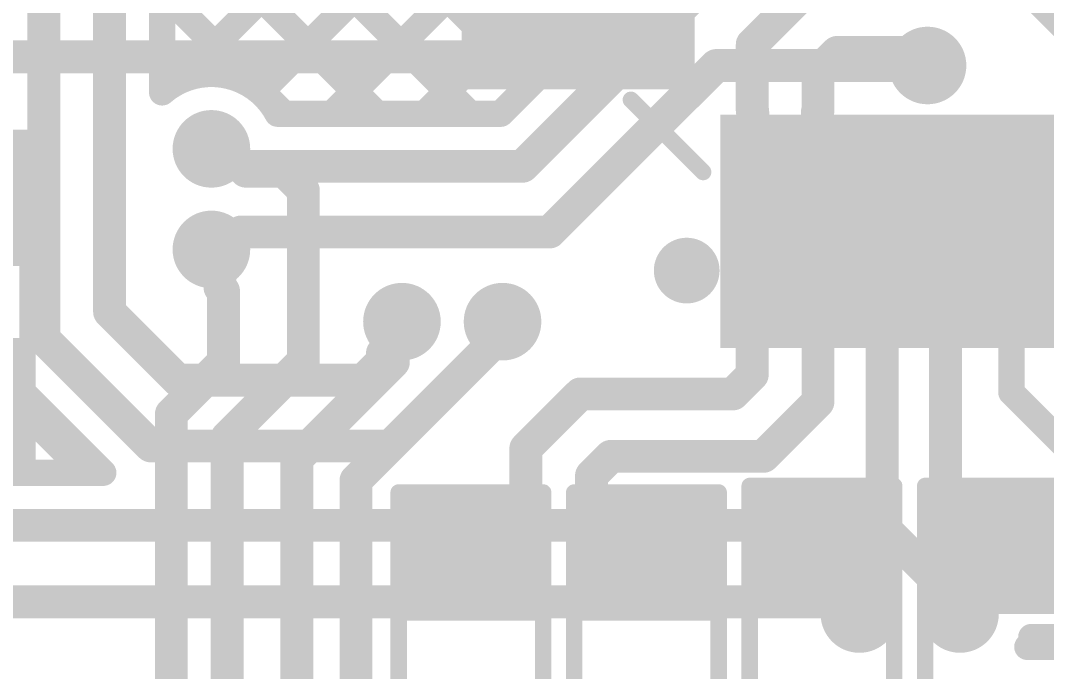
# Model space of a CAD drawing. Header units: millimetres. Extents: x -0.57 to 2.98, y -0.65 to 2.86.
# Drawn here: x 0.4279 to 0.7402, y 0.9395 to 1.1377 of the extents above; entities that cross this region are included whole.
import ezdxf

# ---------------------------------------------------------------- set-up
doc = ezdxf.new("R2010")
doc.units = ezdxf.units.MM
doc.header["$MEASUREMENT"] = 0
for name, color, linetype in [('BottomLayer', 5, 'Continuous'), ('BottomSolder', 6, 'Continuous'), ('Mechanical2', 216, 'Continuous'), ('TopLayer', 1, 'Continuous'), ('TopOverlay', 2, 'Continuous'), ('TopPaste', 8, 'Continuous'), ('TopSolder', 216, 'Continuous'), ('ViaHoleLayer', 16, 'Continuous')]:
    doc.layers.add(name, color=color, linetype=linetype)

# ---------------------------------------------------------------- blocks, each defined once
blk = doc.blocks.new('SOLDER_BRIDGE_81')
at = {"layer": 'TopLayer'}
for points in [[(-0.045, -0.0175), (-0.045, 0.0175), (-0.015, 0.0175), (-0.015, -0.0175)], [(0.015, -0.0175), (0.015, 0.0175), (0.045, 0.0175), (0.045, -0.0175)]]:
    blk.add_hatch(color=1, dxfattribs=at).paths.add_polyline_path(points)
at = {"layer": 'TopPaste'}
for points in [[(-0.045, -0.0175), (-0.045, 0.0175), (-0.015, 0.0175), (-0.015, -0.0175)], [(0.015, -0.0175), (0.015, 0.0175), (0.045, 0.0175), (0.045, -0.0175)]]:
    blk.add_hatch(color=8, dxfattribs=at).paths.add_polyline_path(points)
at = {"layer": 'TopSolder'}
for points in [[(-0.049, -0.0215), (-0.049, 0.0215), (-0.011, 0.0215), (-0.011, -0.0215)], [(0.011, -0.0215), (0.011, 0.0215), (0.049, 0.0215), (0.049, -0.0215)]]:
    blk.add_hatch(color=216, dxfattribs=at).paths.add_polyline_path(points)
at = {"layer": 'TopOverlay', "const_width": 0.005}
for points in [[(-0.05, 0.022), (-0.05, -0.022)], [(-0.05, 0.022), (0.05, 0.022)], [(0.05, 0.022), (0.05, -0.022)], [(-0.05, -0.022), (0.05, -0.022)]]:
    blk.add_lwpolyline(points, dxfattribs=at)
at = {"layer": 'TopOverlay', "const_width": 0.0025}
for points in [[(-0.05125, 0.022, 1), (-0.04875, 0.022, 1)], [(-0.05125, 0.022, 1), (-0.04875, 0.022, 1)], [(0.04875, 0.022, 1), (0.05125, 0.022, 1)], [(0.04875, 0.022, 1), (0.05125, 0.022, 1)], [(-0.05125, -0.022, 1), (-0.04875, -0.022, 1)], [(-0.05125, -0.022, 1), (-0.04875, -0.022, 1)], [(0.04875, -0.022, 1), (0.05125, -0.022, 1)], [(0.04875, -0.022, 1), (0.05125, -0.022, 1)]]:
    blk.add_lwpolyline(points, format="xyb", close=True, dxfattribs=at)
blk = doc.blocks.new('32TQFP_290')
at = {"layer": 'TopLayer'}
for points in [[(-0.0748, 0.09055), (-0.0748, 0.15354), (-0.06299, 0.15354), (-0.06299, 0.09055)], [(-0.15354, 0.0748), (-0.09055, 0.0748), (-0.09055, 0.06299), (-0.15354, 0.06299)], [(-0.15354, 0.05512), (-0.09055, 0.05512), (-0.09055, 0.04331), (-0.15354, 0.04331)], [(-0.15354, 0.03543), (-0.09055, 0.03543), (-0.09055, 0.02362), (-0.15354, 0.02362)], [(-0.15354, 0.01575), (-0.09055, 0.01575), (-0.09055, 0.00394), (-0.15354, 0.00394)], [(-0.15354, -0.00394), (-0.09055, -0.00394), (-0.09055, -0.01575), (-0.15354, -0.01575)]]:
    blk.add_hatch(color=1, dxfattribs=at).paths.add_polyline_path(points)
at = {"layer": 'TopPaste'}
for points in [[(-0.0748, 0.09055), (-0.0748, 0.15354), (-0.06299, 0.15354), (-0.06299, 0.09055)], [(-0.15354, 0.0748), (-0.09055, 0.0748), (-0.09055, 0.06299), (-0.15354, 0.06299)], [(-0.15354, 0.05512), (-0.09055, 0.05512), (-0.09055, 0.04331), (-0.15354, 0.04331)], [(-0.15354, 0.03543), (-0.09055, 0.03543), (-0.09055, 0.02362), (-0.15354, 0.02362)], [(-0.15354, 0.01575), (-0.09055, 0.01575), (-0.09055, 0.00394), (-0.15354, 0.00394)], [(-0.15354, -0.00394), (-0.09055, -0.00394), (-0.09055, -0.01575), (-0.15354, -0.01575)]]:
    blk.add_hatch(color=8, dxfattribs=at).paths.add_polyline_path(points)
at = {"layer": 'TopSolder'}
for points in [[(-0.0788, 0.08655), (-0.0788, 0.15754), (-0.05899, 0.15754), (-0.05899, 0.08655)], [(-0.05912, 0.08655), (-0.05912, 0.15754), (-0.03931, 0.15754), (-0.03931, 0.08655)], [(-0.15754, 0.0788), (-0.08655, 0.0788), (-0.08655, 0.05899), (-0.15754, 0.05899)], [(-0.15754, 0.05912), (-0.08655, 0.05912), (-0.08655, 0.03931), (-0.15754, 0.03931)], [(-0.15754, 0.03943), (-0.08655, 0.03943), (-0.08655, 0.01962), (-0.15754, 0.01962)], [(-0.15754, 0.01975), (-0.08655, 0.01975), (-0.08655, -0.00006), (-0.15754, -0.00006)], [(-0.15754, 0.00006), (-0.08655, 0.00006), (-0.08655, -0.01975), (-0.15754, -0.01975)], [(-0.15754, -0.01962), (-0.08655, -0.01962), (-0.08655, -0.03943), (-0.15754, -0.03943)]]:
    blk.add_hatch(color=216, dxfattribs=at).paths.add_polyline_path(points)
at = {"layer": 'TopOverlay', "const_width": 0.005}
blk.add_lwpolyline([(-0.082, 0.106), (-0.104, 0.084)], dxfattribs=at)
at = {"layer": 'TopOverlay'}
for points, const_width in [([(-0.08325, 0.106, 1), (-0.08075, 0.106, 1)], 0.0025), ([(-0.129, 0.089, 1), (-0.139, 0.089, 1)], 0.01), ([(-0.1415, 0.089, 1), (-0.1365, 0.089, 1)], 0.005), ([(-0.1315, 0.089, 1), (-0.1265, 0.089, 1)], 0.005), ([(-0.10525, 0.084, 1), (-0.10275, 0.084, 1)], 0.0025)]:
    blk.add_lwpolyline(points, format="xyb", close=True, dxfattribs=dict(at, const_width=const_width))
blk = doc.blocks.new('SOLDER_BRIDGE_320')
at = {"layer": 'TopLayer'}
for points in [[(-0.045, -0.0175), (-0.045, 0.0175), (-0.015, 0.0175), (-0.015, -0.0175)], [(0.015, -0.0175), (0.015, 0.0175), (0.045, 0.0175), (0.045, -0.0175)]]:
    blk.add_hatch(color=1, dxfattribs=at).paths.add_polyline_path(points)
at = {"layer": 'TopPaste'}
for points in [[(-0.045, -0.0175), (-0.045, 0.0175), (-0.015, 0.0175), (-0.015, -0.0175)], [(0.015, -0.0175), (0.015, 0.0175), (0.045, 0.0175), (0.045, -0.0175)]]:
    blk.add_hatch(color=8, dxfattribs=at).paths.add_polyline_path(points)
at = {"layer": 'TopSolder'}
for points in [[(-0.049, -0.0215), (-0.049, 0.0215), (-0.011, 0.0215), (-0.011, -0.0215)], [(0.011, -0.0215), (0.011, 0.0215), (0.049, 0.0215), (0.049, -0.0215)]]:
    blk.add_hatch(color=216, dxfattribs=at).paths.add_polyline_path(points)
at = {"layer": 'TopOverlay', "const_width": 0.005}
for points in [[(-0.05, 0.022), (-0.05, -0.022)], [(-0.05, 0.022), (0.05, 0.022)], [(0.05, 0.022), (0.05, -0.022)], [(-0.05, -0.022), (0.05, -0.022)]]:
    blk.add_lwpolyline(points, dxfattribs=at)
at = {"layer": 'TopOverlay', "const_width": 0.0025}
for points in [[(-0.05125, 0.022, 1), (-0.04875, 0.022, 1)], [(-0.05125, 0.022, 1), (-0.04875, 0.022, 1)], [(0.04875, 0.022, 1), (0.05125, 0.022, 1)], [(0.04875, 0.022, 1), (0.05125, 0.022, 1)], [(-0.05125, -0.022, 1), (-0.04875, -0.022, 1)], [(-0.05125, -0.022, 1), (-0.04875, -0.022, 1)], [(0.04875, -0.022, 1), (0.05125, -0.022, 1)], [(0.04875, -0.022, 1), (0.05125, -0.022, 1)]]:
    blk.add_lwpolyline(points, format="xyb", close=True, dxfattribs=at)
at = {"layer": 'TopOverlay'}
blk.add_text('SB13', height=0.035, dxfattribs=at).set_placement((-0.13262, -0.02331))
blk = doc.blocks.new('SOLDER_BRIDGE_321')
at = {"layer": 'TopLayer'}
for points in [[(-0.045, -0.0175), (-0.045, 0.0175), (-0.015, 0.0175), (-0.015, -0.0175)], [(0.015, -0.0175), (0.015, 0.0175), (0.045, 0.0175), (0.045, -0.0175)]]:
    blk.add_hatch(color=1, dxfattribs=at).paths.add_polyline_path(points)
at = {"layer": 'TopPaste'}
for points in [[(-0.045, -0.0175), (-0.045, 0.0175), (-0.015, 0.0175), (-0.015, -0.0175)], [(0.015, -0.0175), (0.015, 0.0175), (0.045, 0.0175), (0.045, -0.0175)]]:
    blk.add_hatch(color=8, dxfattribs=at).paths.add_polyline_path(points)
at = {"layer": 'TopSolder'}
for points in [[(-0.049, -0.0215), (-0.049, 0.0215), (-0.011, 0.0215), (-0.011, -0.0215)], [(0.011, -0.0215), (0.011, 0.0215), (0.049, 0.0215), (0.049, -0.0215)]]:
    blk.add_hatch(color=216, dxfattribs=at).paths.add_polyline_path(points)
at = {"layer": 'TopOverlay', "const_width": 0.005}
for points in [[(-0.05, 0.022), (0.05, 0.022)], [(-0.05, 0.022), (-0.05, -0.022)], [(0.05, 0.022), (0.05, -0.022)], [(-0.05, -0.022), (0.05, -0.022)]]:
    blk.add_lwpolyline(points, dxfattribs=at)
at = {"layer": 'TopOverlay', "const_width": 0.0025}
for points in [[(-0.05125, 0.022, 1), (-0.04875, 0.022, 1)], [(-0.05125, 0.022, 1), (-0.04875, 0.022, 1)], [(0.04875, 0.022, 1), (0.05125, 0.022, 1)], [(0.04875, 0.022, 1), (0.05125, 0.022, 1)], [(-0.05125, -0.022, 1), (-0.04875, -0.022, 1)], [(-0.05125, -0.022, 1), (-0.04875, -0.022, 1)], [(0.04875, -0.022, 1), (0.05125, -0.022, 1)], [(0.04875, -0.022, 1), (0.05125, -0.022, 1)]]:
    blk.add_lwpolyline(points, format="xyb", close=True, dxfattribs=at)
at = {"layer": 'TopOverlay'}
blk.add_text('SB12', height=0.035, dxfattribs=at).set_placement((-0.13262, -0.02373))
blk = doc.blocks.new('SOLDER_BRIDGE_322')
at = {"layer": 'TopLayer'}
for points in [[(-0.045, -0.0175), (-0.045, 0.0175), (-0.015, 0.0175), (-0.015, -0.0175)], [(0.015, -0.0175), (0.015, 0.0175), (0.045, 0.0175), (0.045, -0.0175)]]:
    blk.add_hatch(color=1, dxfattribs=at).paths.add_polyline_path(points)
at = {"layer": 'TopPaste'}
for points in [[(-0.045, -0.0175), (-0.045, 0.0175), (-0.015, 0.0175), (-0.015, -0.0175)], [(0.015, -0.0175), (0.015, 0.0175), (0.045, 0.0175), (0.045, -0.0175)]]:
    blk.add_hatch(color=8, dxfattribs=at).paths.add_polyline_path(points)
at = {"layer": 'TopSolder'}
for points in [[(-0.049, -0.0215), (-0.049, 0.0215), (-0.011, 0.0215), (-0.011, -0.0215)], [(0.011, -0.0215), (0.011, 0.0215), (0.049, 0.0215), (0.049, -0.0215)]]:
    blk.add_hatch(color=216, dxfattribs=at).paths.add_polyline_path(points)
at = {"layer": 'TopOverlay', "const_width": 0.005}
for points in [[(-0.05, 0.022), (-0.05, -0.022)], [(-0.05, 0.022), (0.05, 0.022)], [(0.05, 0.022), (0.05, -0.022)], [(-0.05, -0.022), (0.05, -0.022)]]:
    blk.add_lwpolyline(points, dxfattribs=at)
at = {"layer": 'TopOverlay', "const_width": 0.0025}
for points in [[(-0.05125, 0.022, 1), (-0.04875, 0.022, 1)], [(-0.05125, 0.022, 1), (-0.04875, 0.022, 1)], [(0.04875, 0.022, 1), (0.05125, 0.022, 1)], [(0.04875, 0.022, 1), (0.05125, 0.022, 1)], [(-0.05125, -0.022, 1), (-0.04875, -0.022, 1)], [(-0.05125, -0.022, 1), (-0.04875, -0.022, 1)], [(0.04875, -0.022, 1), (0.05125, -0.022, 1)], [(0.04875, -0.022, 1), (0.05125, -0.022, 1)]]:
    blk.add_lwpolyline(points, format="xyb", close=True, dxfattribs=at)
at = {"layer": 'TopOverlay'}
blk.add_text('SB11', height=0.035, dxfattribs=at).set_placement((-0.13062, -0.02416))
blk = doc.blocks.new('SOLDER_BRIDGE_323')
at = {"layer": 'TopLayer'}
for points in [[(-0.045, -0.0175), (-0.045, 0.0175), (-0.015, 0.0175), (-0.015, -0.0175)], [(0.015, -0.0175), (0.015, 0.0175), (0.045, 0.0175), (0.045, -0.0175)]]:
    blk.add_hatch(color=1, dxfattribs=at).paths.add_polyline_path(points)
at = {"layer": 'TopPaste'}
for points in [[(-0.045, -0.0175), (-0.045, 0.0175), (-0.015, 0.0175), (-0.015, -0.0175)], [(0.015, -0.0175), (0.015, 0.0175), (0.045, 0.0175), (0.045, -0.0175)]]:
    blk.add_hatch(color=8, dxfattribs=at).paths.add_polyline_path(points)
at = {"layer": 'TopSolder'}
for points in [[(-0.049, -0.0215), (-0.049, 0.0215), (-0.011, 0.0215), (-0.011, -0.0215)], [(0.011, -0.0215), (0.011, 0.0215), (0.049, 0.0215), (0.049, -0.0215)]]:
    blk.add_hatch(color=216, dxfattribs=at).paths.add_polyline_path(points)
at = {"layer": 'TopOverlay', "const_width": 0.005}
for points in [[(-0.05, 0.022), (0.05, 0.022)], [(-0.05, 0.022), (-0.05, -0.022)], [(0.05, 0.022), (0.05, -0.022)], [(-0.05, -0.022), (0.05, -0.022)]]:
    blk.add_lwpolyline(points, dxfattribs=at)
at = {"layer": 'TopOverlay', "const_width": 0.0025}
for points in [[(-0.05125, 0.022, 1), (-0.04875, 0.022, 1)], [(-0.05125, 0.022, 1), (-0.04875, 0.022, 1)], [(0.04875, 0.022, 1), (0.05125, 0.022, 1)], [(0.04875, 0.022, 1), (0.05125, 0.022, 1)], [(-0.05125, -0.022, 1), (-0.04875, -0.022, 1)], [(-0.05125, -0.022, 1), (-0.04875, -0.022, 1)], [(0.04875, -0.022, 1), (0.05125, -0.022, 1)], [(0.04875, -0.022, 1), (0.05125, -0.022, 1)]]:
    blk.add_lwpolyline(points, format="xyb", close=True, dxfattribs=at)
at = {"layer": 'TopOverlay'}
blk.add_text('SB10', height=0.035, dxfattribs=at).set_placement((-0.13062, -0.02359))

msp = doc.modelspace()

# ---------------------------------------------------------------- hatches: boundary and pattern name
at = {"layer": 'BottomLayer'}
h = msp.add_hatch(color=5, dxfattribs=at)
edge = h.paths.add_edge_path()
edge.add_arc((0.704, 1.124), 0.01181, 0, 360)
h = msp.add_hatch(color=5, dxfattribs=at)
edge = h.paths.add_edge_path()
edge.add_arc((0.486, 1.09862), 0.01181, 0, 360)
h = msp.add_hatch(color=5, dxfattribs=at)
edge = h.paths.add_edge_path()
edge.add_arc((0.486, 1.068), 0.01181, 0, 360)
h = msp.add_hatch(color=5, dxfattribs=at)
edge = h.paths.add_edge_path()
edge.add_arc((0.544, 1.046), 0.01181, 0, 360)
h = msp.add_hatch(color=5, dxfattribs=at)
edge = h.paths.add_edge_path()
edge.add_arc((0.57462, 1.046), 0.01181, 0, 360)
h = msp.add_hatch(color=5, dxfattribs=at)
edge = h.paths.add_edge_path()
edge.add_arc((0.68326, 0.957), 0.01181, 0, 360)
h = msp.add_hatch(color=5, dxfattribs=at)
edge = h.paths.add_edge_path()
edge.add_arc((0.71388, 0.957), 0.01181, 0, 360)
at = {"layer": 'BottomSolder'}
h = msp.add_hatch(color=6, dxfattribs=at)
edge = h.paths.add_edge_path()
edge.add_arc((0.704, 1.124), 0.00791, 0, 360)
h = msp.add_hatch(color=6, dxfattribs=at)
edge = h.paths.add_edge_path()
edge.add_arc((0.486, 1.09862), 0.00791, 0, 360)
h = msp.add_hatch(color=6, dxfattribs=at)
edge = h.paths.add_edge_path()
edge.add_arc((0.486, 1.068), 0.00791, 0, 360)
h = msp.add_hatch(color=6, dxfattribs=at)
edge = h.paths.add_edge_path()
edge.add_arc((0.544, 1.046), 0.00791, 0, 360)
h = msp.add_hatch(color=6, dxfattribs=at)
edge = h.paths.add_edge_path()
edge.add_arc((0.57462, 1.046), 0.00791, 0, 360)
h = msp.add_hatch(color=6, dxfattribs=at)
edge = h.paths.add_edge_path()
edge.add_arc((0.68326, 0.957), 0.00791, 0, 360)
h = msp.add_hatch(color=6, dxfattribs=at)
edge = h.paths.add_edge_path()
edge.add_arc((0.71388, 0.957), 0.00791, 0, 360)
at = {"layer": 'TopLayer'}
h = msp.add_hatch(color=1, dxfattribs=at)
edge = h.paths.add_edge_path()
edge.add_arc((0.704, 1.124), 0.01181, 0, 360)
h = msp.add_hatch(color=1, dxfattribs=at)
edge = h.paths.add_edge_path()
edge.add_arc((0.486, 1.09862), 0.01181, 0, 360)
h = msp.add_hatch(color=1, dxfattribs=at)
edge = h.paths.add_edge_path()
edge.add_arc((0.486, 1.068), 0.01181, 0, 360)
h = msp.add_hatch(color=1, dxfattribs=at)
edge = h.paths.add_edge_path()
edge.add_arc((0.544, 1.046), 0.01181, 0, 360)
h = msp.add_hatch(color=1, dxfattribs=at)
edge = h.paths.add_edge_path()
edge.add_arc((0.57462, 1.046), 0.01181, 0, 360)
h = msp.add_hatch(color=1, dxfattribs=at)
edge = h.paths.add_edge_path()
edge.add_arc((0.68326, 0.957), 0.01181, 0, 360)
h = msp.add_hatch(color=1, dxfattribs=at)
edge = h.paths.add_edge_path()
edge.add_arc((0.71388, 0.957), 0.01181, 0, 360)
at = {"layer": 'TopSolder'}
h = msp.add_hatch(color=216, dxfattribs=at)
edge = h.paths.add_edge_path()
edge.add_arc((0.704, 1.124), 0.00791, 0, 360)
h = msp.add_hatch(color=216, dxfattribs=at)
edge = h.paths.add_edge_path()
edge.add_arc((0.486, 1.09862), 0.00791, 0, 360)
h = msp.add_hatch(color=216, dxfattribs=at)
edge = h.paths.add_edge_path()
edge.add_arc((0.486, 1.068), 0.00791, 0, 360)
h = msp.add_hatch(color=216, dxfattribs=at)
edge = h.paths.add_edge_path()
edge.add_arc((0.544, 1.046), 0.00791, 0, 360)
h = msp.add_hatch(color=216, dxfattribs=at)
edge = h.paths.add_edge_path()
edge.add_arc((0.57462, 1.046), 0.00791, 0, 360)
h = msp.add_hatch(color=216, dxfattribs=at)
edge = h.paths.add_edge_path()
edge.add_arc((0.68326, 0.957), 0.00791, 0, 360)
h = msp.add_hatch(color=216, dxfattribs=at)
edge = h.paths.add_edge_path()
edge.add_arc((0.71388, 0.957), 0.00791, 0, 360)
at = {"layer": 'ViaHoleLayer'}
h = msp.add_hatch(color=16, dxfattribs=at)
edge = h.paths.add_edge_path()
edge.add_arc((0.704, 1.124), 0.00591, 0, 360)
h = msp.add_hatch(color=16, dxfattribs=at)
edge = h.paths.add_edge_path()
edge.add_arc((0.486, 1.09862), 0.00591, 0, 360)
h = msp.add_hatch(color=16, dxfattribs=at)
edge = h.paths.add_edge_path()
edge.add_arc((0.486, 1.068), 0.00591, 0, 360)
h = msp.add_hatch(color=16, dxfattribs=at)
edge = h.paths.add_edge_path()
edge.add_arc((0.544, 1.046), 0.00591, 0, 360)
h = msp.add_hatch(color=16, dxfattribs=at)
edge = h.paths.add_edge_path()
edge.add_arc((0.57462, 1.046), 0.00591, 0, 360)
h = msp.add_hatch(color=16, dxfattribs=at)
edge = h.paths.add_edge_path()
edge.add_arc((0.68326, 0.957), 0.00591, 0, 360)
h = msp.add_hatch(color=16, dxfattribs=at)
edge = h.paths.add_edge_path()
edge.add_arc((0.71388, 0.957), 0.00591, 0, 360)

# ---------------------------------------------------------------- linework, layer by layer
at = {"layer": 'BottomLayer'}
for points, const_width in [([(0.66238, 1.22016), (0.83054, 1.052)], 0.01), ([(0.47582, 1.11904), (0.56094, 1.20416)], 0.008), ([(0.50093, 1.11586), (0.58923, 1.20416)], 0.008), ([(0.52267, 1.10931), (0.61751, 1.20416)], 0.008), ([(0.5264, 1.20416), (0.59767, 1.13289)], 0.008), ([(0.55095, 1.10931), (0.6458, 1.20416)], 0.008), ([(0.5029, 1.19938), (0.58353, 1.11875)], 0.008), ([(0.47857, 1.19542), (0.56468, 1.10931)], 0.008), ([(0.455, 1.049), (0.455, 1.17728)], 0.01), ([(0.471, 1.11581), (0.471, 1.17728)], 0.008), ([(0.471, 1.17471), (0.5364, 1.10931)], 0.008), ([(0.435, 1.04072), (0.435, 1.169)], 0.01), ([(0.57409, 1.10931), (0.63108, 1.1663)], 0.008), ([(0.58072, 1.09331), (0.6424, 1.155)], 0.01), ([(0.471, 1.14642), (0.50811, 1.10931)], 0.008), ([(0.31124, 1.13647), (0.44772, 1)], 0.008), ([(0.589, 1.07331), (0.63969, 1.124)], 0.01), ([(0.63969, 1.124), (0.704, 1.124)], 0.01), ([(0.50615, 1.10931), (0.57409, 1.10931)], 0.008), ([(0.486, 1.09862), (0.48969, 1.09862)], 0.01), ([(0.48969, 1.09862), (0.495, 1.09331)], 0.01), ([(0.495, 1.09331), (0.58072, 1.09331)], 0.01), ([(0.48969, 1.068), (0.495, 1.07331)], 0.01), ([(0.495, 1.07331), (0.589, 1.07331)], 0.01), ([(0.486, 1.068), (0.48969, 1.068)], 0.01), ([(0.455, 1.049), (0.47583, 1.02817)], 0.01), ([(0.544, 1.04231), (0.544, 1.046)], 0.01), ([(0.57462, 1.04231), (0.57462, 1.046)], 0.01), ([(0.53805, 1.03637), (0.544, 1.04231)], 0.01), ([(0.54048, 1.00817), (0.57462, 1.04231)], 0.01), ([(0.435, 1.04072), (0.46754, 1.00817)], 0.01), ([(0.53805, 1.03403), (0.53805, 1.03637)], 0.01), ([(0.5322, 1.02817), (0.53805, 1.03403)], 0.01), ([(0.4237, 1.02939), (0.45309, 1)], 0.008), ([(0.47583, 1.02817), (0.5322, 1.02817)], 0.01), ([(0.41335, 1), (0.43322, 1.01987)], 0.008), ([(0.46754, 1.00817), (0.54048, 1.00817)], 0.01), ([(0.44164, 1), (0.44736, 1.00572)], 0.008), ([(0.19072, 1), (0.45309, 1)], 0.008), ([(0.19072, 0.984), (0.68993, 0.984)], 0.01), ([(0.68993, 0.984), (0.71388, 0.96005)], 0.01), ([(0.19569, 0.96069), (0.67957, 0.96069)], 0.01), ([(0.67957, 0.96069), (0.68326, 0.957)], 0.01), ([(0.71388, 0.957), (0.71388, 0.96005)], 0.01)]:
    msp.add_lwpolyline(points, dxfattribs=dict(at, const_width=const_width))
for points, const_width in [([(0.59567, 1.13289, 1), (0.59967, 1.13289, 1)], 0.004), ([(0.63719, 1.124, 1), (0.64219, 1.124, 1)], 0.005), ([(0.63719, 1.124, 1), (0.64219, 1.124, 1)], 0.005), ([(0.7015, 1.124, 1), (0.7065, 1.124, 1)], 0.005), ([(0.47382, 1.11904, 1), (0.47782, 1.11904, 1)], 0.004), ([(0.58153, 1.11875, 1), (0.58553, 1.11875, 1)], 0.004), ([(0.469, 1.11581, 1), (0.473, 1.11581, 1)], 0.004), ([(0.469, 1.11581, 1), (0.473, 1.11581, 1)], 0.004), ([(0.49893, 1.11586, 1), (0.50293, 1.11586, 1)], 0.004), ([(0.50415, 1.10931, 1), (0.50815, 1.10931, 1)], 0.004), ([(0.50415, 1.10931, 1), (0.50815, 1.10931, 1)], 0.004), ([(0.50611, 1.10931, 1), (0.51011, 1.10931, 1)], 0.004), ([(0.52067, 1.10931, 1), (0.52467, 1.10931, 1)], 0.004), ([(0.5344, 1.10931, 1), (0.5384, 1.10931, 1)], 0.004), ([(0.54895, 1.10931, 1), (0.55295, 1.10931, 1)], 0.004), ([(0.56268, 1.10931, 1), (0.56668, 1.10931, 1)], 0.004), ([(0.57209, 1.10931, 1), (0.57609, 1.10931, 1)], 0.004), ([(0.57209, 1.10931, 1), (0.57609, 1.10931, 1)], 0.004), ([(0.4835, 1.09862, 1), (0.4885, 1.09862, 1)], 0.005), ([(0.48719, 1.09862, 1), (0.49219, 1.09862, 1)], 0.005), ([(0.48719, 1.09862, 1), (0.49219, 1.09862, 1)], 0.005), ([(0.4925, 1.09331, 1), (0.4975, 1.09331, 1)], 0.005), ([(0.4925, 1.09331, 1), (0.4975, 1.09331, 1)], 0.005), ([(0.57822, 1.09331, 1), (0.58322, 1.09331, 1)], 0.005), ([(0.57822, 1.09331, 1), (0.58322, 1.09331, 1)], 0.005), ([(0.4925, 1.07331, 1), (0.4975, 1.07331, 1)], 0.005), ([(0.4925, 1.07331, 1), (0.4975, 1.07331, 1)], 0.005), ([(0.5865, 1.07331, 1), (0.5915, 1.07331, 1)], 0.005), ([(0.5865, 1.07331, 1), (0.5915, 1.07331, 1)], 0.005), ([(0.4835, 1.068, 1), (0.4885, 1.068, 1)], 0.005), ([(0.48719, 1.068, 1), (0.49219, 1.068, 1)], 0.005), ([(0.48719, 1.068, 1), (0.49219, 1.068, 1)], 0.005), ([(0.4525, 1.049, 1), (0.4575, 1.049, 1)], 0.005), ([(0.4525, 1.049, 1), (0.4575, 1.049, 1)], 0.005), ([(0.5415, 1.046, 1), (0.5465, 1.046, 1)], 0.005), ([(0.57212, 1.046, 1), (0.57712, 1.046, 1)], 0.005), ([(0.5415, 1.04231, 1), (0.5465, 1.04231, 1)], 0.005), ([(0.5415, 1.04231, 1), (0.5465, 1.04231, 1)], 0.005), ([(0.57212, 1.04231, 1), (0.57712, 1.04231, 1)], 0.005), ([(0.57212, 1.04231, 1), (0.57712, 1.04231, 1)], 0.005), ([(0.4325, 1.04072, 1), (0.4375, 1.04072, 1)], 0.005), ([(0.4325, 1.04072, 1), (0.4375, 1.04072, 1)], 0.005), ([(0.53555, 1.03637, 1), (0.54055, 1.03637, 1)], 0.005), ([(0.53555, 1.03637, 1), (0.54055, 1.03637, 1)], 0.005), ([(0.53555, 1.03403, 1), (0.54055, 1.03403, 1)], 0.005), ([(0.53555, 1.03403, 1), (0.54055, 1.03403, 1)], 0.005), ([(0.47333, 1.02817, 1), (0.47833, 1.02817, 1)], 0.005), ([(0.47333, 1.02817, 1), (0.47833, 1.02817, 1)], 0.005), ([(0.5297, 1.02817, 1), (0.5347, 1.02817, 1)], 0.005), ([(0.5297, 1.02817, 1), (0.5347, 1.02817, 1)], 0.005), ([(0.43122, 1.01987, 1), (0.43522, 1.01987, 1)], 0.004), ([(0.46504, 1.00817, 1), (0.47004, 1.00817, 1)], 0.005), ([(0.46504, 1.00817, 1), (0.47004, 1.00817, 1)], 0.005), ([(0.53798, 1.00817, 1), (0.54298, 1.00817, 1)], 0.005), ([(0.53798, 1.00817, 1), (0.54298, 1.00817, 1)], 0.005), ([(0.44536, 1.00572, 1), (0.44936, 1.00572, 1)], 0.004), ([(0.43964, 1, 1), (0.44364, 1, 1)], 0.004), ([(0.44572, 1, 1), (0.44972, 1, 1)], 0.004), ([(0.45109, 1, 1), (0.45509, 1, 1)], 0.004), ([(0.45109, 1, 1), (0.45509, 1, 1)], 0.004), ([(0.68743, 0.984, 1), (0.69243, 0.984, 1)], 0.005), ([(0.68743, 0.984, 1), (0.69243, 0.984, 1)], 0.005), ([(0.67707, 0.96069, 1), (0.68207, 0.96069, 1)], 0.005), ([(0.67707, 0.96069, 1), (0.68207, 0.96069, 1)], 0.005), ([(0.68076, 0.957, 1), (0.68576, 0.957, 1)], 0.005), ([(0.71138, 0.96005, 1), (0.71638, 0.96005, 1)], 0.005), ([(0.71138, 0.96005, 1), (0.71638, 0.96005, 1)], 0.005), ([(0.71138, 0.957, 1), (0.71638, 0.957, 1)], 0.005)]:
    msp.add_lwpolyline(points, format="xyb", close=True, dxfattribs=dict(at, const_width=const_width))
at = {"layer": 'BottomLayer', "const_width": 0.008}
msp.add_lwpolyline([(0.471, 1.11581, -0.48327), (0.50615, 1.10931)], format="xyb", dxfattribs=at)
at = {"layer": 'Mechanical2', "const_width": 0.01}
msp.add_lwpolyline([(1.75783, 2.80917, -6.230382), (0.64896, 2.81029)], format="xyb", dxfattribs=at)
at = {"layer": 'TopLayer'}
for points, const_width in [([(0.65064, 1.13043), (0.66821, 1.148)], 0.01), ([(0.65064, 1.11017), (0.65064, 1.13043)], 0.01), ([(0.41642, 1.12666), (0.59764, 1.12666)], 0.01), ([(0.67064, 1.12214), (0.67649, 1.128)], 0.01), ([(0.67649, 1.128), (0.69631, 1.128)], 0.01), ([(0.69631, 1.128), (0.70031, 1.124)], 0.01), ([(0.70031, 1.124), (0.704, 1.124)], 0.01), ([(0.67064, 1.11017), (0.67064, 1.12214)], 0.01), ([(0.65064, 1.11017), (0.65079, 1.11001)], 0.01), ([(0.65079, 1.07352), (0.65079, 1.11001)], 0.01), ([(0.67048, 1.11001), (0.67064, 1.11017)], 0.01), ([(0.67048, 1.07352), (0.67048, 1.11001)], 0.01), ([(0.486, 1.09862), (0.48969, 1.09862)], 0.01), ([(0.48969, 1.09862), (0.4965, 1.09181)], 0.01), ([(0.4965, 1.09181), (0.50814, 1.09181)], 0.01), ([(0.50814, 1.09181), (0.51399, 1.08595)], 0.01), ([(0.51399, 1.03404), (0.51399, 1.08595)], 0.01), ([(0.65064, 1.07336), (0.65079, 1.07352)], 0.01), ([(0.65064, 1.02986), (0.65064, 1.07336)], 0.01), ([(0.67048, 1.07352), (0.67064, 1.07336)], 0.01), ([(0.67064, 1.02157), (0.67064, 1.07336)], 0.01), ([(0.69016, 0.99181), (0.69016, 1.07352)], 0.01), ([(0.70948, 1.07314), (0.70985, 1.07352)], 0.01), ([(0.70948, 0.98931), (0.70948, 1.07314)], 0.01), ([(0.72953, 1.02447), (0.72953, 1.07352)], 0.008), ([(0.486, 1.068), (0.48861, 1.06539)], 0.01), ([(0.48861, 1.05641), (0.48861, 1.06539)], 0.01), ([(0.48861, 1.05641), (0.48969, 1.05533)], 0.01), ([(0.48969, 1.03377), (0.48969, 1.05533)], 0.01), ([(0.57462, 1.04231), (0.57462, 1.046)], 0.01), ([(0.53, 0.99769), (0.57462, 1.04231)], 0.01), ([(0.47381, 1.01789), (0.48969, 1.03377)], 0.01), ([(0.49081, 1.01085), (0.51399, 1.03404)], 0.01), ([(0.512, 1.00428), (0.54139, 1.03368)], 0.01), ([(0.64478, 1.024), (0.65064, 1.02986)], 0.01), ([(0.58171, 1.00743), (0.59829, 1.024)], 0.01), ([(0.59829, 1.024), (0.64478, 1.024)], 0.01), ([(0.72953, 1.02447), (0.779, 0.975)], 0.008), ([(0.65406, 1.005), (0.67064, 1.02157)], 0.01), ([(0.47381, 0.7175), (0.47381, 1.01789)], 0.01), ([(0.49081, 0.7175), (0.49081, 1.01085)], 0.01), ([(0.58171, 0.98821), (0.58171, 1.00743)], 0.01), ([(0.512, 0.824), (0.512, 1.00428)], 0.01), ([(0.60171, 0.99914), (0.60757, 1.005)], 0.01), ([(0.60757, 1.005), (0.65406, 1.005)], 0.01), ([(0.53, 0.83428), (0.53, 0.99769)], 0.01), ([(0.60171, 0.98821), (0.60171, 0.99914)], 0.01), ([(0.67436, 0.976), (0.69016, 0.99181)], 0.01), ([(0.5675, 0.974), (0.58171, 0.98821)], 0.01), ([(0.60171, 0.98821), (0.61593, 0.974)], 0.01), ([(0.70948, 0.98931), (0.72279, 0.976)], 0.01), ([(0.67226, 0.976), (0.68326, 0.965)], 0.01), ([(0.67226, 0.976), (0.67436, 0.976)], 0.01), ([(0.71388, 0.965), (0.72488, 0.976)], 0.01), ([(0.72279, 0.976), (0.72488, 0.976)], 0.01), ([(0.565, 0.974), (0.5675, 0.974)], 0.01), ([(0.61593, 0.974), (0.61843, 0.974)], 0.01), ([(0.68326, 0.957), (0.68326, 0.965)], 0.01), ([(0.71388, 0.957), (0.71388, 0.965)], 0.01), ([(0.73559, 0.95), (0.75379, 0.95)], 0.008), ([(0.73438, 0.947), (0.757, 0.947)], 0.008)]:
    msp.add_lwpolyline(points, dxfattribs=dict(at, const_width=const_width))
for points, const_width in [([(0.64814, 1.13043, 1), (0.65314, 1.13043, 1)], 0.005), ([(0.64814, 1.13043, 1), (0.65314, 1.13043, 1)], 0.005), ([(0.59514, 1.12666, 1), (0.60014, 1.12666, 1)], 0.005), ([(0.67399, 1.128, 1), (0.67899, 1.128, 1)], 0.005), ([(0.67399, 1.128, 1), (0.67899, 1.128, 1)], 0.005), ([(0.69381, 1.128, 1), (0.69881, 1.128, 1)], 0.005), ([(0.69381, 1.128, 1), (0.69881, 1.128, 1)], 0.005), ([(0.69781, 1.124, 1), (0.70281, 1.124, 1)], 0.005), ([(0.69781, 1.124, 1), (0.70281, 1.124, 1)], 0.005), ([(0.7015, 1.124, 1), (0.7065, 1.124, 1)], 0.005), ([(0.66814, 1.12214, 1), (0.67314, 1.12214, 1)], 0.005), ([(0.66814, 1.12214, 1), (0.67314, 1.12214, 1)], 0.005), ([(0.64814, 1.11017, 1), (0.65314, 1.11017, 1)], 0.005), ([(0.64814, 1.11017, 1), (0.65314, 1.11017, 1)], 0.005), ([(0.64829, 1.11001, 1), (0.65329, 1.11001, 1)], 0.005), ([(0.64829, 1.11001, 1), (0.65329, 1.11001, 1)], 0.005), ([(0.66798, 1.11001, 1), (0.67298, 1.11001, 1)], 0.005), ([(0.66798, 1.11001, 1), (0.67298, 1.11001, 1)], 0.005), ([(0.66814, 1.11017, 1), (0.67314, 1.11017, 1)], 0.005), ([(0.66814, 1.11017, 1), (0.67314, 1.11017, 1)], 0.005), ([(0.4835, 1.09862, 1), (0.4885, 1.09862, 1)], 0.005), ([(0.48719, 1.09862, 1), (0.49219, 1.09862, 1)], 0.005), ([(0.48719, 1.09862, 1), (0.49219, 1.09862, 1)], 0.005), ([(0.494, 1.09181, 1), (0.499, 1.09181, 1)], 0.005), ([(0.494, 1.09181, 1), (0.499, 1.09181, 1)], 0.005), ([(0.50564, 1.09181, 1), (0.51064, 1.09181, 1)], 0.005), ([(0.50564, 1.09181, 1), (0.51064, 1.09181, 1)], 0.005), ([(0.51149, 1.08595, 1), (0.51649, 1.08595, 1)], 0.005), ([(0.51149, 1.08595, 1), (0.51649, 1.08595, 1)], 0.005), ([(0.64814, 1.07336, 1), (0.65314, 1.07336, 1)], 0.005), ([(0.64814, 1.07336, 1), (0.65314, 1.07336, 1)], 0.005), ([(0.64829, 1.07352, 1), (0.65329, 1.07352, 1)], 0.005), ([(0.64829, 1.07352, 1), (0.65329, 1.07352, 1)], 0.005), ([(0.66798, 1.07352, 1), (0.67298, 1.07352, 1)], 0.005), ([(0.66798, 1.07352, 1), (0.67298, 1.07352, 1)], 0.005), ([(0.66814, 1.07336, 1), (0.67314, 1.07336, 1)], 0.005), ([(0.66814, 1.07336, 1), (0.67314, 1.07336, 1)], 0.005), ([(0.68766, 1.07352, 1), (0.69266, 1.07352, 1)], 0.005), ([(0.70698, 1.07314, 1), (0.71198, 1.07314, 1)], 0.005), ([(0.70698, 1.07314, 1), (0.71198, 1.07314, 1)], 0.005), ([(0.70735, 1.07352, 1), (0.71235, 1.07352, 1)], 0.005), ([(0.72753, 1.07352, 1), (0.73153, 1.07352, 1)], 0.004), ([(0.4835, 1.068, 1), (0.4885, 1.068, 1)], 0.005), ([(0.48611, 1.06539, 1), (0.49111, 1.06539, 1)], 0.005), ([(0.48611, 1.06539, 1), (0.49111, 1.06539, 1)], 0.005), ([(0.48611, 1.05641, 1), (0.49111, 1.05641, 1)], 0.005), ([(0.48611, 1.05641, 1), (0.49111, 1.05641, 1)], 0.005), ([(0.48719, 1.05533, 1), (0.49219, 1.05533, 1)], 0.005), ([(0.48719, 1.05533, 1), (0.49219, 1.05533, 1)], 0.005), ([(0.57212, 1.046, 1), (0.57712, 1.046, 1)], 0.005), ([(0.57212, 1.04231, 1), (0.57712, 1.04231, 1)], 0.005), ([(0.57212, 1.04231, 1), (0.57712, 1.04231, 1)], 0.005), ([(0.48719, 1.03377, 1), (0.49219, 1.03377, 1)], 0.005), ([(0.48719, 1.03377, 1), (0.49219, 1.03377, 1)], 0.005), ([(0.51149, 1.03404, 1), (0.51649, 1.03404, 1)], 0.005), ([(0.51149, 1.03404, 1), (0.51649, 1.03404, 1)], 0.005), ([(0.53889, 1.03368, 1), (0.54389, 1.03368, 1)], 0.005), ([(0.64814, 1.02986, 1), (0.65314, 1.02986, 1)], 0.005), ([(0.64814, 1.02986, 1), (0.65314, 1.02986, 1)], 0.005), ([(0.59579, 1.024, 1), (0.60079, 1.024, 1)], 0.005), ([(0.59579, 1.024, 1), (0.60079, 1.024, 1)], 0.005), ([(0.64228, 1.024, 1), (0.64728, 1.024, 1)], 0.005), ([(0.64228, 1.024, 1), (0.64728, 1.024, 1)], 0.005), ([(0.72753, 1.02447, 1), (0.73153, 1.02447, 1)], 0.004), ([(0.72753, 1.02447, 1), (0.73153, 1.02447, 1)], 0.004), ([(0.66814, 1.02157, 1), (0.67314, 1.02157, 1)], 0.005), ([(0.66814, 1.02157, 1), (0.67314, 1.02157, 1)], 0.005), ([(0.47131, 1.01789, 1), (0.47631, 1.01789, 1)], 0.005), ([(0.47131, 1.01789, 1), (0.47631, 1.01789, 1)], 0.005), ([(0.48831, 1.01085, 1), (0.49331, 1.01085, 1)], 0.005), ([(0.48831, 1.01085, 1), (0.49331, 1.01085, 1)], 0.005), ([(0.57921, 1.00743, 1), (0.58421, 1.00743, 1)], 0.005), ([(0.57921, 1.00743, 1), (0.58421, 1.00743, 1)], 0.005), ([(0.5095, 1.00428, 1), (0.5145, 1.00428, 1)], 0.005), ([(0.5095, 1.00428, 1), (0.5145, 1.00428, 1)], 0.005), ([(0.60507, 1.005, 1), (0.61007, 1.005, 1)], 0.005), ([(0.60507, 1.005, 1), (0.61007, 1.005, 1)], 0.005), ([(0.65156, 1.005, 1), (0.65656, 1.005, 1)], 0.005), ([(0.65156, 1.005, 1), (0.65656, 1.005, 1)], 0.005), ([(0.5275, 0.99769, 1), (0.5325, 0.99769, 1)], 0.005), ([(0.5275, 0.99769, 1), (0.5325, 0.99769, 1)], 0.005), ([(0.59921, 0.99914, 1), (0.60421, 0.99914, 1)], 0.005), ([(0.59921, 0.99914, 1), (0.60421, 0.99914, 1)], 0.005), ([(0.68766, 0.99181, 1), (0.69266, 0.99181, 1)], 0.005), ([(0.68766, 0.99181, 1), (0.69266, 0.99181, 1)], 0.005), ([(0.57921, 0.98821, 1), (0.58421, 0.98821, 1)], 0.005), ([(0.57921, 0.98821, 1), (0.58421, 0.98821, 1)], 0.005), ([(0.59921, 0.98821, 1), (0.60421, 0.98821, 1)], 0.005), ([(0.59921, 0.98821, 1), (0.60421, 0.98821, 1)], 0.005), ([(0.70698, 0.98931, 1), (0.71198, 0.98931, 1)], 0.005), ([(0.70698, 0.98931, 1), (0.71198, 0.98931, 1)], 0.005), ([(0.66976, 0.976, 1), (0.67476, 0.976, 1)], 0.005), ([(0.66976, 0.976, 1), (0.67476, 0.976, 1)], 0.005), ([(0.67186, 0.976, 1), (0.67686, 0.976, 1)], 0.005), ([(0.67186, 0.976, 1), (0.67686, 0.976, 1)], 0.005), ([(0.72029, 0.976, 1), (0.72529, 0.976, 1)], 0.005), ([(0.72029, 0.976, 1), (0.72529, 0.976, 1)], 0.005), ([(0.72238, 0.976, 1), (0.72738, 0.976, 1)], 0.005), ([(0.72238, 0.976, 1), (0.72738, 0.976, 1)], 0.005), ([(0.5625, 0.974, 1), (0.5675, 0.974, 1)], 0.005), ([(0.565, 0.974, 1), (0.57, 0.974, 1)], 0.005), ([(0.565, 0.974, 1), (0.57, 0.974, 1)], 0.005), ([(0.61343, 0.974, 1), (0.61843, 0.974, 1)], 0.005), ([(0.61343, 0.974, 1), (0.61843, 0.974, 1)], 0.005), ([(0.61593, 0.974, 1), (0.62093, 0.974, 1)], 0.005), ([(0.68076, 0.965, 1), (0.68576, 0.965, 1)], 0.005), ([(0.68076, 0.965, 1), (0.68576, 0.965, 1)], 0.005), ([(0.71138, 0.965, 1), (0.71638, 0.965, 1)], 0.005), ([(0.71138, 0.965, 1), (0.71638, 0.965, 1)], 0.005), ([(0.68076, 0.957, 1), (0.68576, 0.957, 1)], 0.005), ([(0.71138, 0.957, 1), (0.71638, 0.957, 1)], 0.005), ([(0.73359, 0.95, 1), (0.73759, 0.95, 1)], 0.004), ([(0.73238, 0.947, 1), (0.73638, 0.947, 1)], 0.004)]:
    msp.add_lwpolyline(points, format="xyb", close=True, dxfattribs=dict(at, const_width=const_width))

# ---------------------------------------------------------------- block references
at = {"rotation": 90}
for name, p in [('32TQFP_290', (0.71969, 1.19556)), ('SOLDER_BRIDGE_81', (0.408, 1.052)), ('SOLDER_BRIDGE_323', (0.565, 0.944)), ('SOLDER_BRIDGE_322', (0.61843, 0.944)), ('SOLDER_BRIDGE_321', (0.67186, 0.946)), ('SOLDER_BRIDGE_320', (0.72529, 0.946))]:
    msp.add_blockref(name, p, dxfattribs=at)

doc.saveas('drawing.dxf')
